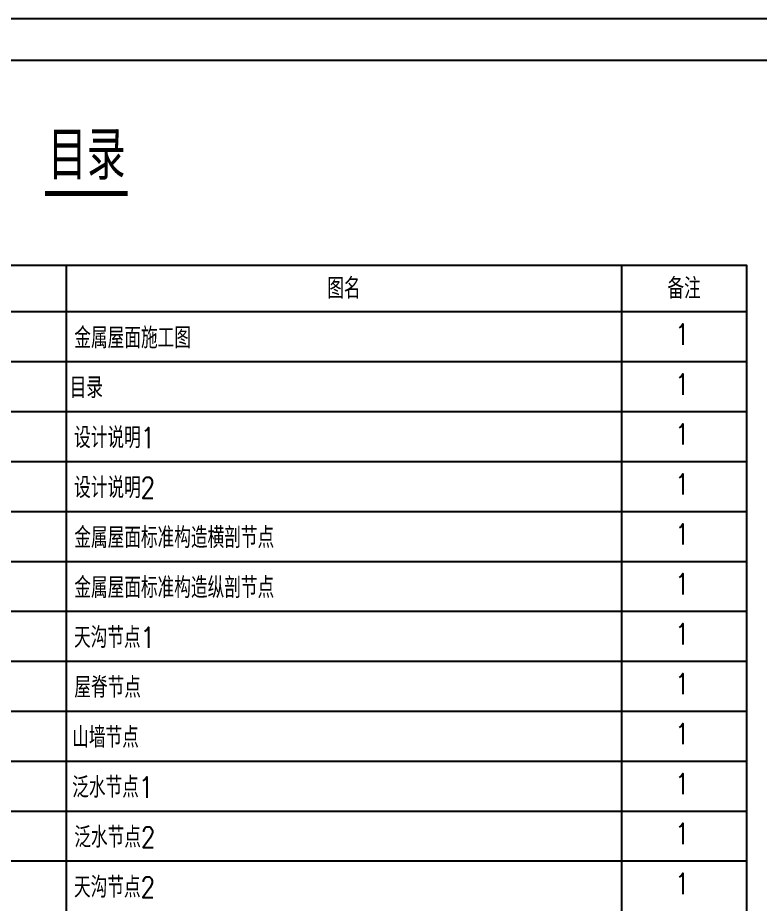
# Model space of a CAD drawing. Extents: x -599358 to 2865263, y -1062760 to 486533.
# Drawn here: x -11840 to -1144, y -720444 to -707662 of the extents above; entities that cross this region are included whole.
import ezdxf
from ezdxf.enums import TextEntityAlignment as Align

# ---------------------------------------------------------------- set-up
doc = ezdxf.new("R2010")
doc.units = 0
for name, color, linetype in [('0-cxFrame', 155, 'Continuous'), ('GesoftDrawFrameDirectoryParamLayer', 7, 'Continuous'), ('GesoftDrawFrameDirectoryTableLayer', 7, 'Continuous'), ('水平标注', 7, 'Continuous')]:
    doc.layers.add(name, color=color, linetype=linetype)
doc.layers.add('0-cxText', color=131, linetype='Continuous', lineweight=25)
doc.layers.add('设计说明文字', color=141, linetype='Continuous', lineweight=13)
doc.styles.add('_HZTXT', font='ROMANS.shx', dxfattribs={"width": 0.8, "bigfont": 'HZTXT.shx'})
doc.styles.add('cx_tuming', font='simhei.ttf')
doc.styles.add('cx_tuqian1', font='宋体.shx')
doc.styles.add('HZTXT', font='romans.shx', dxfattribs={"width": 0.8, "bigfont": 'hztxt.shx'})
doc.styles.add('黑体', font='simhei.ttf')

# ---------------------------------------------------------------- blocks, each defined once
blk = doc.blocks.new('TK22.A2 L(Dragon)')
at = {"layer": '0-cxFrame', "color": 7, "const_width": 0.5}
blk.add_lwpolyline([(0, 0), (-594, 0), (-594, 420), (0, 420)], close=True, dxfattribs=at)
at = {"layer": '0-cxFrame', "const_width": 0.5}
blk.add_lwpolyline([(-80, 10), (-574, 10), (-574, 410), (-80, 410)], close=True, dxfattribs=at)
at = {"style": '黑体', "flags": 4}
blk.add_attdef('图幅', text='', height=3.3, dxfattribs=at).set_placement((-40, 3), align=Align.RIGHT)
at = {"layer": '0-cxText', "flags": 4}
for tag, height, style, p in [('建设单位', 3.5, 'cx_tuming', (-45, 240)), ('项目名称', 3.5, 'cx_tuming', (-45, 210)), ('子项名称', 3.5, 'cx_tuming', (-45, 180)), ('工程编号', 3.3, 'cx_tuqian1', (-35, 165)), ('图名1', 3.5, 'cx_tuming', (-45, 87)), ('图名2', 3.5, 'cx_tuming', (-45, 79)), ('图名3', 3.5, 'cx_tuming', (-45, 71)), ('出图日期', 3.3, 'cx_tuqian1', (-39, 60)), ('专业', 3.3, 'cx_tuqian1', (-55, 52)), ('图号', 3.3, 'cx_tuqian1', (-55, 44)), ('版次', 3.3, 'cx_tuqian1', (-20, 44))]:
    blk.add_attdef(tag, text='', height=height, dxfattribs=dict(at, style=style)).set_placement(p, align=Align.MIDDLE)
at = {"layer": 'Defpoints', "color": 6, "flags": 4}
for tag, height, style, p in [('tufu', 3.3, '黑体', (-12, 12)), ('dwfname', 4, 'cx_tuqian1', (-80, 3))]:
    blk.add_attdef(tag, text='', height=height, dxfattribs=dict(at, style=style)).set_placement(p, align=Align.RIGHT)

msp = doc.modelspace()

# ---------------------------------------------------------------- linework, layer by layer
at = {"layer": 'GesoftDrawFrameDirectoryParamLayer'}
msp.add_lwpolyline([(-18341.1, -730619.6), (-18341.1, -711229.6), (-1341.1, -711229.6), (-1341.1, -730619.6)], dxfattribs=at)
at = {"layer": 'GesoftDrawFrameDirectoryTableLayer'}
for p, q in [((-18341.1, -711229.6), (-1341.1, -711229.6)), ((-11141.1, -711229.6), (-11141.1, -730619.6)), ((-3141.1, -711229.6), (-3141.1, -730619.6)), ((-1341.1, -711229.6), (-1341.1, -730619.6)), ((-18341.1, -711899.6), (-1341.1, -711899.6)), ((-18341.1, -712619.6), (-1341.1, -712619.6)), ((-18341.1, -713339.6), (-1341.1, -713339.6)), ((-18341.1, -714059.6), (-1341.1, -714059.6)), ((-18341.1, -714779.6), (-1341.1, -714779.6)), ((-18341.1, -715499.6), (-1341.1, -715499.6)), ((-18341.1, -716219.6), (-1341.1, -716219.6)), ((-18341.1, -716939.6), (-1341.1, -716939.6)), ((-18341.1, -717659.6), (-1341.1, -717659.6)), ((-18341.1, -718379.6), (-1341.1, -718379.6)), ((-18341.1, -719099.6), (-1341.1, -719099.6)), ((-18341.1, -719819.6), (-1341.1, -719819.6))]:
    msp.add_line(p, q, dxfattribs=at)
at = {"layer": '设计说明文字', "color": 7, "const_width": 70}
msp.add_lwpolyline([(-11445.4, -710196), (-10254.6, -710196)], dxfattribs=at)

# ---------------------------------------------------------------- block references
at = {"layer": '0-cxFrame', "xscale": 60, "yscale": 60, "zscale": 60}
msp.add_blockref('TK22.A2 L(Dragon)', (7853.7, -732876.8), dxfattribs=at)

# ---------------------------------------------------------------- texts
at = {"layer": 'GesoftDrawFrameDirectoryTableLayer', "style": '_HZTXT', "width": 0.8}
for s, p in [('图名', (-7141.1, -711564.6)), ('备注', (-2241.1, -711564.6))]:
    msp.add_text(s, height=300, dxfattribs=at).set_placement(p, align=Align.MIDDLE_CENTER)
at = {"layer": '水平标注', "style": 'HZTXT', "width": 0.8}
for s, p in [('金属屋面施工图', (-11025.6, -712428.3)), ('目录', (-11092.6, -713145)), ('设计说明1', (-11028.5, -713867.5)), ('设计说明2', (-11028.5, -714587.5)), ('金属屋面标准构造横剖节点', (-11025.6, -715308.3)), ('金属屋面标准构造纵剖节点', (-11025.6, -716029.2)), ('天沟节点1', (-11029.9, -716747.5)), ('屋脊节点', (-11025.6, -717467.5)), ('山墙节点', (-11055.5, -718188.3)), ('泛水节点1', (-11055.5, -718908.3)), ('泛水节点2', (-11025.6, -719627.5)), ('天沟节点2', (-11029.9, -720347.5))]:
    msp.add_text(s, height=300, dxfattribs=at).set_placement(p)
at = {"layer": '水平标注', "char_height": 300, "width": 1400.021, "attachment_point": 5, "style": '_HZTXT'}
for insert in [(-2267.9, -712226.9), (-2267.9, -712946.9), (-2267.9, -713666.9), (-2267.9, -714386.9), (-2267.9, -715106.9), (-2267.9, -715826.9), (-2267.9, -716546.9), (-2267.9, -717266.9), (-2267.9, -717986.9), (-2267.9, -718706.9), (-2267.9, -719426.9), (-2267.9, -720146.9)]:
    msp.add_mtext('1', dxfattribs=dict(at, insert=insert))
at = {"layer": '设计说明文字', "color": 7, "style": '_HZTXT', "width": 0.8}
msp.add_text('目录', height=700, dxfattribs=at).set_placement((-10846, -709996.4), align=Align.CENTER)

doc.saveas('drawing.dxf')
